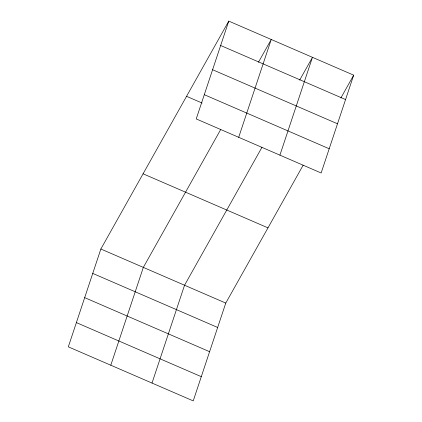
<?xml version="1.0" encoding="UTF-8"?>
<svg xmlns="http://www.w3.org/2000/svg" width="422" height="422" viewBox="0 0 422 422"><rect width="100%" height="100%" fill="white"/><g stroke="black" fill="none" stroke-linecap="round" stroke-linejoin="round"><path stroke-width="0.63" d="M228.771 21.1L196.23 118.925L321.137 172.988L353.678 75.163L228.771 21.1L100.863 249.012L68.322 346.837L193.229 400.9L225.77 303.075L303.154 165.187M110.791 365.22L143.332 267.395L220.717 129.507M152.01 383.06L184.551 285.235L261.935 147.347M238.699 137.308L271.24 39.483L258.449 62.271M279.918 155.148L312.459 57.323L299.667 80.111M340.886 97.957L353.678 75.163M220.659 45.492L345.565 99.555M212.598 69.725L337.505 123.788M204.295 94.692L329.197 148.755M186.566 96.311L202.117 103.042M143.074 173.801L267.981 227.864M100.863 249.012L225.77 303.075M92.75 273.403L217.657 327.467M84.69 297.637L209.592 351.7M76.382 322.603L201.289 376.667"/></g></svg>
